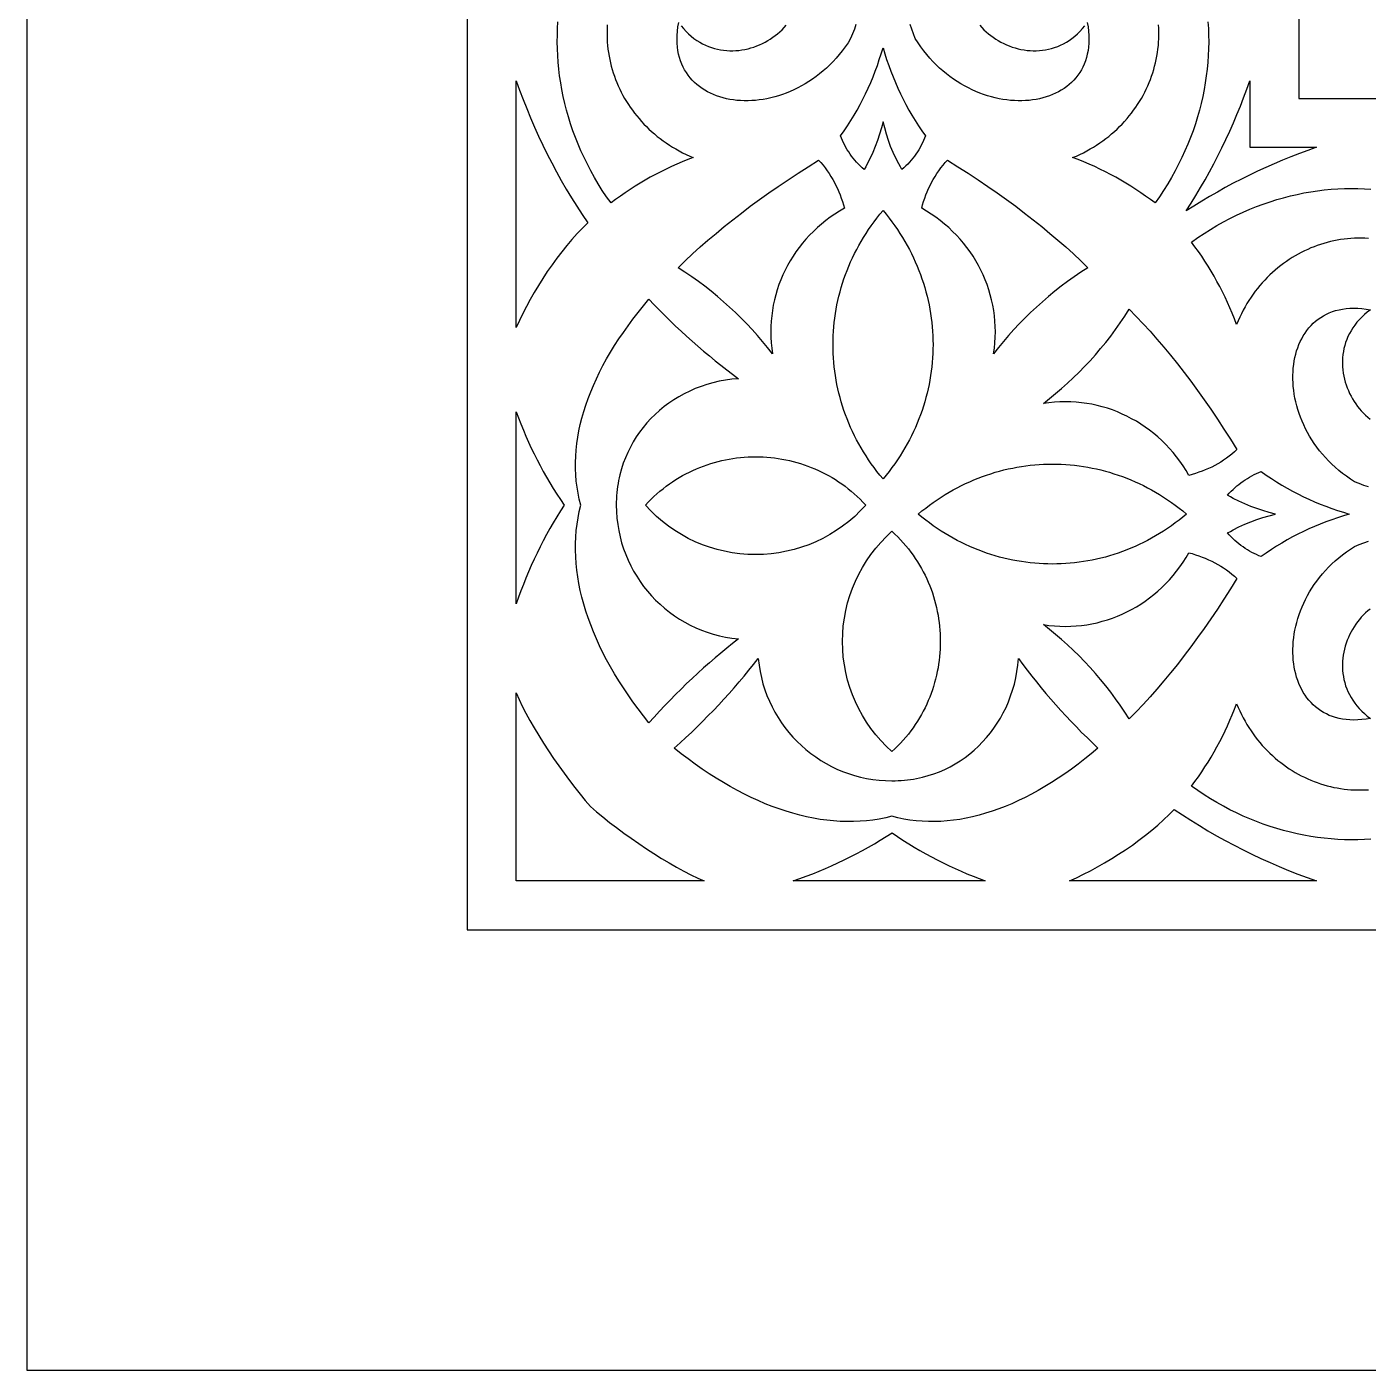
# Model space of a CAD drawing. Extents: x 1336 to 2036, y -730 to 370.
# Drawn here: x 1335.7 to 1472.8, y -729.8 to -592.5 of the extents above; entities that cross this region are included whole.
import ezdxf

# ---------------------------------------------------------------- set-up
doc = ezdxf.new("R2010")
doc.units = 0
doc.layers.add('LAYER_1', color=18, linetype='CONTINUOUS')
doc.layers.add('LAYER_2', color=4, linetype='CONTINUOUS')

msp = doc.modelspace()

# ---------------------------------------------------------------- linework, layer by layer
at = {"layer": 'LAYER_1'}
for points in [[(1335.73, -729.84), (2035.73, -729.84), (2035.73, 370.16), (1335.73, 370.16)], [(1423.23, -594.69), (1423.41, -595.29), (1423.6, -595.89), (1423.81, -596.48), (1424.02, -597.07), (1424.25, -597.65), (1424.49, -598.23), (1424.74, -598.8), (1425.01, -599.37), (1425.28, -599.93), (1425.57, -600.49), (1425.87, -601.04), (1426.19, -601.58), (1426.52, -602.11), (1426.86, -602.64), (1427.21, -603.16), (1427.57, -603.68), (1427.48, -603.92), (1427.37, -604.17), (1427.26, -604.4), (1427.14, -604.64), (1427.01, -604.87), (1426.88, -605.1), (1426.74, -605.32), (1426.59, -605.54), (1426.43, -605.75), (1426.27, -605.96), (1426.1, -606.17), (1425.93, -606.37), (1425.75, -606.57), (1425.56, -606.76), (1425.36, -606.95), (1425.16, -607.13), (1425, -606.84), (1424.84, -606.55), (1424.54, -605.96), (1424.26, -605.37), (1424.01, -604.76), (1423.79, -604.14), (1423.58, -603.51), (1423.4, -602.87), (1423.23, -602.23), (1423.06, -602.87), (1422.87, -603.51), (1422.67, -604.14), (1422.44, -604.76), (1422.19, -605.37), (1421.92, -605.96), (1421.62, -606.55), (1421.46, -606.84), (1421.29, -607.13), (1421.09, -606.95), (1420.9, -606.76), (1420.71, -606.57), (1420.53, -606.37), (1420.35, -606.17), (1420.19, -605.96), (1420.02, -605.75), (1419.87, -605.54), (1419.72, -605.32), (1419.58, -605.1), (1419.44, -604.87), (1419.32, -604.64), (1419.2, -604.4), (1419.08, -604.17), (1418.98, -603.92), (1418.88, -603.68), (1419.25, -603.16), (1419.6, -602.64), (1419.94, -602.11), (1420.27, -601.58), (1420.58, -601.04), (1420.88, -600.49), (1421.17, -599.93), (1421.45, -599.37), (1421.71, -598.8), (1421.97, -598.23), (1422.21, -597.65), (1422.43, -597.07), (1422.65, -596.48), (1422.85, -595.89), (1423.05, -595.29)], [(1385.74, -598.04), (1386.08, -599), (1386.44, -599.96), (1386.81, -600.9), (1387.2, -601.85), (1387.6, -602.78), (1388.02, -603.71), (1388.46, -604.63), (1388.91, -605.55), (1389.38, -606.45), (1389.86, -607.35), (1390.35, -608.24), (1390.86, -609.13), (1391.39, -610), (1391.93, -610.87), (1392.48, -611.73), (1393.05, -612.57), (1392.5, -613.11), (1391.96, -613.67), (1391.43, -614.26), (1390.91, -614.88), (1390.39, -615.52), (1389.89, -616.18), (1389.4, -616.86), (1388.92, -617.55), (1388.46, -618.25), (1388.01, -618.96), (1387.58, -619.68), (1387.17, -620.4), (1386.78, -621.13), (1386.41, -621.85), (1386.06, -622.56), (1385.74, -623.27)], [(1460.71, -604.85), (1467.53, -604.85), (1466.65, -605.16), (1465.78, -605.48), (1464.92, -605.82), (1464.06, -606.17), (1463.2, -606.53), (1462.36, -606.91), (1461.51, -607.29), (1460.68, -607.69), (1459.85, -608.11), (1459.03, -608.53), (1458.21, -608.97), (1457.4, -609.42), (1456.59, -609.88), (1455.8, -610.36), (1455.01, -610.85), (1454.22, -611.34), (1454.72, -610.56), (1455.21, -609.77), (1455.68, -608.97), (1456.14, -608.17), (1456.59, -607.36), (1457.03, -606.54), (1457.46, -605.72), (1457.87, -604.89), (1458.27, -604.05), (1458.66, -603.21), (1459.04, -602.36), (1459.4, -601.51), (1459.75, -600.65), (1460.08, -599.78), (1460.41, -598.91), (1460.72, -598.04)], [(1416.64, -606.17), (1416.87, -606.42), (1417.1, -606.69), (1417.32, -606.96), (1417.52, -607.24), (1417.72, -607.53), (1417.91, -607.83), (1418.09, -608.13), (1418.26, -608.44), (1418.42, -608.75), (1418.57, -609.07), (1418.71, -609.39), (1418.84, -609.72), (1418.96, -610.06), (1419.08, -610.39), (1419.18, -610.73), (1419.28, -611.08), (1418.78, -611.37), (1418.3, -611.68), (1417.83, -612), (1417.38, -612.34), (1416.94, -612.7), (1416.52, -613.06), (1416.11, -613.45), (1415.72, -613.84), (1415.35, -614.25), (1414.99, -614.66), (1414.66, -615.09), (1414.33, -615.54), (1414.03, -615.99), (1413.74, -616.45), (1413.48, -616.92), (1413.23, -617.4), (1413, -617.89), (1412.78, -618.39), (1412.59, -618.89), (1412.42, -619.41), (1412.26, -619.93), (1412.13, -620.45), (1412.01, -620.98), (1411.92, -621.52), (1411.85, -622.06), (1411.79, -622.61), (1411.76, -623.16), (1411.75, -623.71), (1411.76, -624.27), (1411.79, -624.83), (1411.85, -625.39), (1411.93, -625.95), (1411.43, -625.32), (1410.92, -624.7), (1410.4, -624.09), (1409.86, -623.48), (1409.3, -622.89), (1408.73, -622.31), (1408.15, -621.74), (1407.55, -621.18), (1406.94, -620.63), (1406.32, -620.1), (1405.68, -619.57), (1405.03, -619.06), (1404.36, -618.57), (1403.68, -618.08), (1402.99, -617.62), (1402.29, -617.16), (1403.02, -616.45), (1403.77, -615.75), (1404.55, -615.04), (1405.34, -614.34), (1406.16, -613.65), (1407, -612.95), (1407.87, -612.26), (1408.75, -611.57), (1409.66, -610.88), (1410.59, -610.2), (1411.55, -609.52), (1412.52, -608.84), (1413.52, -608.17), (1414.54, -607.5), (1415.58, -606.83)], [(1429.82, -606.17), (1430.88, -606.83), (1431.92, -607.5), (1432.94, -608.17), (1433.93, -608.84), (1434.91, -609.52), (1435.86, -610.2), (1436.79, -610.88), (1437.7, -611.57), (1438.59, -612.26), (1439.45, -612.95), (1440.29, -613.65), (1441.11, -614.34), (1441.91, -615.04), (1442.68, -615.75), (1443.43, -616.45), (1444.16, -617.16), (1443.46, -617.62), (1442.77, -618.08), (1442.09, -618.57), (1441.43, -619.06), (1440.78, -619.57), (1440.14, -620.1), (1439.52, -620.63), (1438.9, -621.18), (1438.31, -621.74), (1437.72, -622.31), (1437.15, -622.89), (1436.6, -623.48), (1436.06, -624.09), (1435.53, -624.7), (1435.02, -625.32), (1434.53, -625.95), (1434.61, -625.39), (1434.66, -624.83), (1434.69, -624.27), (1434.71, -623.71), (1434.7, -623.16), (1434.66, -622.61), (1434.61, -622.06), (1434.54, -621.52), (1434.44, -620.98), (1434.33, -620.45), (1434.19, -619.93), (1434.04, -619.41), (1433.87, -618.89), (1433.67, -618.39), (1433.46, -617.89), (1433.23, -617.4), (1432.98, -616.92), (1432.71, -616.45), (1432.43, -615.99), (1432.12, -615.54), (1431.8, -615.09), (1431.46, -614.66), (1431.11, -614.25), (1430.73, -613.84), (1430.34, -613.45), (1429.94, -613.06), (1429.52, -612.7), (1429.08, -612.34), (1428.63, -612), (1428.16, -611.68), (1427.68, -611.37), (1427.18, -611.08), (1427.27, -610.73), (1427.38, -610.39), (1427.49, -610.06), (1427.62, -609.72), (1427.75, -609.39), (1427.89, -609.07), (1428.04, -608.75), (1428.2, -608.44), (1428.37, -608.13), (1428.55, -607.83), (1428.74, -607.53), (1428.93, -607.24), (1429.14, -606.96), (1429.36, -606.69), (1429.58, -606.42)], [(1423.23, -611.31), (1423.54, -611.69), (1423.85, -612.08), (1424.14, -612.47), (1424.42, -612.86), (1424.7, -613.26), (1424.96, -613.66), (1425.22, -614.07), (1425.46, -614.47), (1425.7, -614.89), (1425.92, -615.3), (1426.13, -615.72), (1426.34, -616.14), (1426.53, -616.57), (1426.72, -617), (1426.89, -617.43), (1427.06, -617.86), (1427.21, -618.3), (1427.36, -618.74), (1427.49, -619.18), (1427.62, -619.62), (1427.73, -620.06), (1427.84, -620.51), (1427.93, -620.96), (1428.02, -621.4), (1428.09, -621.85), (1428.16, -622.3), (1428.21, -622.76), (1428.26, -623.21), (1428.29, -623.66), (1428.32, -624.12), (1428.33, -624.57), (1428.34, -625.02), (1428.33, -625.48), (1428.32, -625.93), (1428.29, -626.38), (1428.26, -626.84), (1428.21, -627.29), (1428.16, -627.74), (1428.09, -628.19), (1428.02, -628.64), (1427.93, -629.09), (1427.84, -629.54), (1427.73, -629.98), (1427.62, -630.43), (1427.49, -630.87), (1427.36, -631.31), (1427.22, -631.75), (1427.06, -632.19), (1426.9, -632.62), (1426.72, -633.05), (1426.54, -633.48), (1426.34, -633.9), (1426.14, -634.33), (1425.92, -634.75), (1425.7, -635.16), (1425.46, -635.58), (1425.22, -635.99), (1424.97, -636.39), (1424.7, -636.79), (1424.43, -637.19), (1424.14, -637.59), (1423.85, -637.98), (1423.54, -638.36), (1423.23, -638.74), (1422.91, -638.36), (1422.61, -637.98), (1422.31, -637.59), (1422.03, -637.19), (1421.76, -636.79), (1421.49, -636.39), (1421.24, -635.99), (1420.99, -635.58), (1420.76, -635.16), (1420.53, -634.75), (1420.32, -634.33), (1420.11, -633.9), (1419.92, -633.48), (1419.73, -633.05), (1419.56, -632.62), (1419.39, -632.19), (1419.24, -631.75), (1419.1, -631.31), (1418.96, -630.87), (1418.84, -630.43), (1418.72, -629.98), (1418.62, -629.54), (1418.52, -629.09), (1418.44, -628.64), (1418.36, -628.19), (1418.3, -627.74), (1418.24, -627.29), (1418.2, -626.84), (1418.16, -626.38), (1418.14, -625.93), (1418.12, -625.48), (1418.12, -625.02), (1418.12, -624.57), (1418.14, -624.12), (1418.16, -623.66), (1418.2, -623.21), (1418.24, -622.76), (1418.3, -622.3), (1418.36, -621.85), (1418.44, -621.4), (1418.52, -620.96), (1418.62, -620.51), (1418.72, -620.06), (1418.84, -619.62), (1418.96, -619.18), (1419.1, -618.74), (1419.24, -618.3), (1419.4, -617.86), (1419.56, -617.43), (1419.74, -617), (1419.92, -616.57), (1420.12, -616.14), (1420.32, -615.72), (1420.54, -615.3), (1420.76, -614.89), (1420.99, -614.47), (1421.24, -614.07), (1421.49, -613.66), (1421.76, -613.26), (1422.03, -612.86), (1422.32, -612.47), (1422.61, -612.08), (1422.91, -611.69)], [(1448.4, -621.4), (1449.11, -622.13), (1449.82, -622.88), (1450.52, -623.66), (1451.22, -624.45), (1451.92, -625.27), (1452.62, -626.11), (1453.31, -626.98), (1454, -627.86), (1454.68, -628.77), (1455.37, -629.7), (1456.05, -630.66), (1456.72, -631.63), (1457.4, -632.63), (1458.07, -633.65), (1458.74, -634.69), (1459.4, -635.75), (1459.14, -635.98), (1458.88, -636.21), (1458.6, -636.43), (1458.32, -636.63), (1458.03, -636.83), (1457.74, -637.02), (1457.44, -637.2), (1457.13, -637.37), (1456.82, -637.53), (1456.5, -637.68), (1456.17, -637.82), (1455.84, -637.95), (1455.51, -638.07), (1455.17, -638.19), (1454.83, -638.29), (1454.49, -638.39), (1454.2, -637.89), (1453.89, -637.41), (1453.56, -636.94), (1453.22, -636.49), (1452.87, -636.05), (1452.5, -635.63), (1452.12, -635.22), (1451.73, -634.83), (1451.32, -634.46), (1450.9, -634.1), (1450.47, -633.77), (1450.03, -633.44), (1449.58, -633.14), (1449.12, -632.85), (1448.64, -632.59), (1448.16, -632.34), (1447.68, -632.11), (1447.18, -631.89), (1446.67, -631.7), (1446.16, -631.53), (1445.64, -631.37), (1445.11, -631.24), (1444.58, -631.12), (1444.05, -631.03), (1443.51, -630.96), (1442.96, -630.9), (1442.41, -630.87), (1441.86, -630.86), (1441.3, -630.87), (1440.74, -630.9), (1440.18, -630.96), (1439.62, -631.04), (1440.25, -630.54), (1440.87, -630.03), (1441.48, -629.51), (1442.08, -628.97), (1442.67, -628.41), (1443.26, -627.84), (1443.83, -627.26), (1444.39, -626.66), (1444.93, -626.05), (1445.47, -625.43), (1445.99, -624.79), (1446.5, -624.14), (1447, -623.47), (1447.48, -622.79), (1447.95, -622.11)], [(1385.74, -631.88), (1385.97, -632.51), (1386.21, -633.13), (1386.47, -633.75), (1386.73, -634.37), (1387, -634.98), (1387.28, -635.59), (1387.58, -636.19), (1387.88, -636.79), (1388.19, -637.39), (1388.51, -637.98), (1388.84, -638.56), (1389.18, -639.14), (1389.53, -639.72), (1389.89, -640.29), (1390.26, -640.86), (1390.64, -641.42), (1390.26, -642.01), (1389.89, -642.61), (1389.53, -643.22), (1389.18, -643.83), (1388.84, -644.44), (1388.51, -645.06), (1388.19, -645.69), (1387.88, -646.32), (1387.58, -646.95), (1387.28, -647.59), (1387, -648.23), (1386.73, -648.88), (1386.47, -649.53), (1386.21, -650.18), (1385.97, -650.84), (1385.74, -651.51), (1385.74, -641.43)], [(1426.82, -642.34), (1427.2, -642.02), (1427.59, -641.72), (1427.98, -641.42), (1428.37, -641.14), (1428.77, -640.87), (1429.17, -640.6), (1429.58, -640.35), (1429.99, -640.1), (1430.4, -639.87), (1430.82, -639.64), (1431.24, -639.43), (1431.66, -639.22), (1432.09, -639.03), (1432.52, -638.84), (1432.95, -638.67), (1433.38, -638.51), (1433.82, -638.35), (1434.26, -638.21), (1434.7, -638.07), (1435.14, -637.95), (1435.58, -637.83), (1436.03, -637.73), (1436.48, -637.63), (1436.92, -637.55), (1437.37, -637.47), (1437.83, -637.41), (1438.28, -637.35), (1438.73, -637.31), (1439.18, -637.27), (1439.64, -637.25), (1440.09, -637.23), (1440.54, -637.23), (1441, -637.23), (1441.45, -637.25), (1441.9, -637.27), (1442.36, -637.31), (1442.81, -637.35), (1443.26, -637.41), (1443.71, -637.47), (1444.16, -637.55), (1444.61, -637.63), (1445.06, -637.73), (1445.5, -637.83), (1445.95, -637.95), (1446.39, -638.07), (1446.83, -638.21), (1447.27, -638.35), (1447.7, -638.51), (1448.14, -638.67), (1448.57, -638.85), (1449, -639.03), (1449.42, -639.23), (1449.84, -639.43), (1450.26, -639.65), (1450.68, -639.87), (1451.09, -640.1), (1451.5, -640.35), (1451.91, -640.6), (1452.31, -640.87), (1452.71, -641.14), (1453.1, -641.43), (1453.49, -641.72), (1453.87, -642.02), (1454.25, -642.34), (1453.87, -642.65), (1453.49, -642.96), (1453.1, -643.25), (1452.71, -643.53), (1452.31, -643.81), (1451.91, -644.07), (1451.5, -644.33), (1451.09, -644.57), (1450.68, -644.81), (1450.26, -645.03), (1449.84, -645.25), (1449.42, -645.45), (1449, -645.64), (1448.57, -645.83), (1448.14, -646), (1447.7, -646.17), (1447.27, -646.32), (1446.83, -646.47), (1446.39, -646.6), (1445.95, -646.73), (1445.5, -646.84), (1445.06, -646.95), (1444.61, -647.04), (1444.16, -647.13), (1443.71, -647.2), (1443.26, -647.27), (1442.81, -647.32), (1442.36, -647.37), (1441.9, -647.4), (1441.45, -647.43), (1441, -647.44), (1440.54, -647.45), (1440.09, -647.44), (1439.64, -647.43), (1439.18, -647.4), (1438.73, -647.37), (1438.28, -647.32), (1437.83, -647.27), (1437.37, -647.2), (1436.92, -647.13), (1436.48, -647.04), (1436.03, -646.95), (1435.58, -646.84), (1435.14, -646.73), (1434.7, -646.61), (1434.26, -646.47), (1433.82, -646.33), (1433.38, -646.17), (1432.95, -646.01), (1432.52, -645.83), (1432.09, -645.65), (1431.66, -645.45), (1431.24, -645.25), (1430.82, -645.03), (1430.4, -644.81), (1429.99, -644.57), (1429.58, -644.33), (1429.17, -644.08), (1428.77, -643.81), (1428.37, -643.54), (1427.98, -643.25), (1427.59, -642.96), (1427.2, -642.65)], [(1461.89, -637.99), (1462.4, -638.36), (1462.92, -638.71), (1463.45, -639.05), (1463.99, -639.38), (1464.53, -639.69), (1465.08, -639.99), (1465.63, -640.28), (1466.2, -640.56), (1466.76, -640.82), (1467.34, -641.08), (1467.92, -641.32), (1468.5, -641.54), (1469.09, -641.76), (1469.68, -641.96), (1470.28, -642.16), (1470.88, -642.34), (1470.28, -642.52), (1469.68, -642.71), (1469.09, -642.92), (1468.5, -643.13), (1467.92, -643.36), (1467.34, -643.6), (1466.76, -643.85), (1466.2, -644.12), (1465.63, -644.39), (1465.08, -644.68), (1464.53, -644.98), (1463.99, -645.3), (1463.45, -645.63), (1462.92, -645.97), (1462.4, -646.32), (1461.89, -646.68), (1461.64, -646.59), (1461.4, -646.48), (1461.16, -646.37), (1460.93, -646.25), (1460.7, -646.12), (1460.47, -645.99), (1460.25, -645.85), (1460.03, -645.7), (1459.81, -645.54), (1459.6, -645.38), (1459.4, -645.21), (1459.19, -645.04), (1459, -644.86), (1458.81, -644.67), (1458.62, -644.47), (1458.44, -644.27), (1458.73, -644.11), (1459.01, -643.95), (1459.6, -643.65), (1460.2, -643.37), (1460.81, -643.13), (1461.43, -642.9), (1462.06, -642.69), (1462.69, -642.51), (1463.33, -642.34), (1462.69, -642.17), (1462.06, -641.98), (1461.43, -641.78), (1460.81, -641.55), (1460.2, -641.3), (1459.6, -641.03), (1459.01, -640.73), (1458.73, -640.57), (1458.44, -640.4), (1458.62, -640.2), (1458.81, -640.01), (1459, -639.82), (1459.19, -639.64), (1459.4, -639.46), (1459.6, -639.3), (1459.81, -639.13), (1460.03, -638.98), (1460.25, -638.83), (1460.47, -638.69), (1460.7, -638.55), (1460.93, -638.43), (1461.16, -638.31), (1461.4, -638.19), (1461.64, -638.09)], [(1454.49, -646.29), (1454.83, -646.38), (1455.17, -646.49), (1455.51, -646.6), (1455.84, -646.73), (1456.17, -646.86), (1456.5, -647), (1456.82, -647.15), (1457.13, -647.31), (1457.44, -647.48), (1457.74, -647.66), (1458.03, -647.85), (1458.32, -648.04), (1458.6, -648.25), (1458.88, -648.47), (1459.14, -648.69), (1459.4, -648.93), (1458.74, -649.99), (1458.07, -651.03), (1457.4, -652.05), (1456.72, -653.05), (1456.05, -654.02), (1455.37, -654.97), (1454.68, -655.9), (1454, -656.81), (1453.31, -657.7), (1452.62, -658.56), (1451.92, -659.4), (1451.22, -660.22), (1450.52, -661.02), (1449.82, -661.79), (1449.11, -662.54), (1448.4, -663.27), (1447.95, -662.57), (1447.48, -661.88), (1447, -661.21), (1446.5, -660.54), (1445.99, -659.89), (1445.47, -659.25), (1444.93, -658.63), (1444.39, -658.01), (1443.83, -657.42), (1443.26, -656.83), (1442.67, -656.26), (1442.08, -655.71), (1441.48, -655.17), (1440.87, -654.64), (1440.25, -654.13), (1439.62, -653.64), (1440.18, -653.72), (1440.74, -653.77), (1441.3, -653.81), (1441.86, -653.82), (1442.41, -653.81), (1442.96, -653.77), (1443.51, -653.72), (1444.05, -653.65), (1444.58, -653.55), (1445.11, -653.44), (1445.64, -653.3), (1446.16, -653.15), (1446.67, -652.98), (1447.18, -652.78), (1447.68, -652.57), (1448.16, -652.34), (1448.64, -652.09), (1449.12, -651.82), (1449.58, -651.54), (1450.03, -651.23), (1450.47, -650.91), (1450.9, -650.57), (1451.32, -650.22), (1451.73, -649.84), (1452.12, -649.45), (1452.5, -649.05), (1452.87, -648.63), (1453.22, -648.19), (1453.56, -647.74), (1453.89, -647.27), (1454.2, -646.79)], [(1385.74, -660.62), (1386.03, -661.28), (1386.36, -661.97), (1386.73, -662.7), (1387.14, -663.44), (1387.57, -664.2), (1388.04, -664.97), (1388.52, -665.75), (1389.03, -666.53), (1389.55, -667.31), (1390.08, -668.08), (1390.63, -668.83), (1391.17, -669.57), (1391.72, -670.29), (1392.26, -670.97), (1392.8, -671.63), (1393.33, -672.24), (1393.94, -672.77), (1394.59, -673.3), (1395.28, -673.85), (1396, -674.39), (1396.73, -674.94), (1397.49, -675.48), (1398.26, -676.02), (1399.04, -676.54), (1399.82, -677.04), (1400.6, -677.53), (1401.37, -677.99), (1402.13, -678.43), (1402.87, -678.83), (1403.59, -679.21), (1404.29, -679.54), (1404.95, -679.83), (1385.73, -679.83)], [(1452.99, -672.52), (1453.84, -673.09), (1454.7, -673.64), (1455.56, -674.18), (1456.44, -674.7), (1457.32, -675.21), (1458.21, -675.71), (1459.11, -676.19), (1460.02, -676.66), (1460.93, -677.11), (1461.85, -677.54), (1462.78, -677.96), (1463.72, -678.37), (1464.66, -678.76), (1465.61, -679.13), (1466.57, -679.49), (1467.53, -679.83), (1442.29, -679.83), (1443, -679.51), (1443.72, -679.16), (1444.44, -678.79), (1445.16, -678.4), (1445.88, -677.99), (1446.6, -677.56), (1447.31, -677.11), (1448.02, -676.65), (1448.71, -676.17), (1449.39, -675.68), (1450.05, -675.17), (1450.69, -674.66), (1451.3, -674.14), (1451.9, -673.6), (1452.46, -673.06)], [(1424.15, -674.93), (1424.71, -675.31), (1425.27, -675.68), (1425.85, -676.03), (1426.42, -676.38), (1427, -676.72), (1427.59, -677.06), (1428.18, -677.38), (1428.77, -677.69), (1429.37, -677.99), (1429.98, -678.28), (1430.59, -678.56), (1431.2, -678.84), (1431.81, -679.1), (1432.43, -679.35), (1433.06, -679.6), (1433.68, -679.83), (1424.14, -679.82), (1414.06, -679.83), (1414.72, -679.6), (1415.38, -679.35), (1416.04, -679.1), (1416.69, -678.84), (1417.34, -678.56), (1417.98, -678.28), (1418.62, -677.99), (1419.25, -677.69), (1419.88, -677.38), (1420.5, -677.06), (1421.12, -676.72), (1421.74, -676.38), (1422.35, -676.03), (1422.95, -675.68), (1423.55, -675.31)]]:
    msp.add_lwpolyline(points, close=True, dxfattribs=at)
for points in [[(1395.05, -592.32), (1395.03, -592.68), (1395.02, -593.04), (1395.02, -593.39), (1395.03, -593.75), (1395.05, -594.11), (1395.08, -594.46), (1395.12, -594.81), (1395.17, -595.17), (1395.23, -595.52), (1395.3, -595.87), (1395.38, -596.21), (1395.46, -596.56), (1395.56, -596.9), (1395.66, -597.24), (1395.78, -597.58), (1395.9, -597.91), (1396.03, -598.24), (1396.17, -598.57), (1396.32, -598.9), (1396.48, -599.22), (1396.65, -599.54), (1396.82, -599.85), (1397.01, -600.16), (1397.2, -600.46), (1397.4, -600.76), (1397.61, -601.06), (1397.83, -601.35), (1398.06, -601.64), (1398.29, -601.92), (1398.53, -602.2), (1398.78, -602.47), (1399.04, -602.73), (1399.31, -602.99), (1399.58, -603.24), (1399.87, -603.49), (1400.16, -603.73), (1400.45, -603.96), (1400.76, -604.19), (1401.07, -604.41), (1401.39, -604.62), (1401.72, -604.83), (1402.06, -605.02), (1402.4, -605.21), (1402.75, -605.4), (1403.11, -605.57), (1403.47, -605.74), (1403.84, -605.9), (1403.27, -606.11), (1402.71, -606.34), (1402.15, -606.58), (1401.6, -606.82), (1401.05, -607.08), (1400.51, -607.35), (1399.97, -607.62), (1399.44, -607.91), (1398.92, -608.21), (1398.4, -608.51), (1397.89, -608.83), (1397.38, -609.15), (1396.88, -609.49), (1396.39, -609.83), (1395.9, -610.18), (1395.43, -610.54), (1394.97, -609.9), (1394.54, -609.25), (1394.13, -608.59), (1393.74, -607.93), (1393.36, -607.26), (1393.01, -606.58), (1392.68, -605.9), (1392.36, -605.22), (1392.07, -604.53), (1391.79, -603.84), (1391.54, -603.15), (1391.3, -602.45), (1391.09, -601.75), (1390.89, -601.06), (1390.71, -600.36), (1390.55, -599.65), (1390.41, -598.95), (1390.29, -598.25), (1390.18, -597.55), (1390.1, -596.85), (1390.03, -596.16), (1389.98, -595.46), (1389.95, -594.77), (1389.94, -594.08), (1389.95, -593.4), (1389.97, -592.72), (1390.01, -592.04)], [(1420.45, -592.29), (1420.3, -592.77), (1420.12, -593.25), (1419.92, -593.73), (1419.65, -594.16), (1419.37, -594.58), (1419.07, -594.98), (1418.76, -595.36), (1418.45, -595.73), (1418.13, -596.08), (1417.79, -596.42), (1417.45, -596.75), (1417.1, -597.05), (1416.75, -597.34), (1416.39, -597.62), (1416.02, -597.88), (1415.65, -598.13), (1415.27, -598.36), (1414.89, -598.58), (1414.51, -598.78), (1414.12, -598.97), (1413.73, -599.14), (1413.34, -599.3), (1412.95, -599.45), (1412.55, -599.58), (1412.16, -599.69), (1411.76, -599.79), (1411.37, -599.88), (1410.97, -599.95), (1410.58, -600), (1410.19, -600.05), (1409.81, -600.08), (1409.43, -600.09), (1409.05, -600.09), (1408.67, -600.08), (1408.3, -600.05), (1407.94, -600.01), (1407.58, -599.95), (1407.23, -599.88), (1406.89, -599.8), (1406.55, -599.7), (1406.22, -599.59), (1405.9, -599.47), (1405.6, -599.33), (1405.29, -599.18), (1405.01, -599.02), (1404.73, -598.84), (1404.46, -598.65), (1404.2, -598.44), (1403.96, -598.23), (1403.73, -598), (1403.52, -597.75), (1403.31, -597.49), (1403.13, -597.22), (1402.95, -596.94), (1402.8, -596.65), (1402.66, -596.34), (1402.53, -596.01), (1402.43, -595.68), (1402.34, -595.33), (1402.27, -594.97), (1402.22, -594.6), (1402.19, -594.22), (1402.18, -593.82), (1402.19, -593.41), (1402.22, -592.99), (1402.27, -592.55), (1402.35, -592.1)], [(1402.59, -592.42), (1402.84, -592.72), (1403.1, -593), (1403.36, -593.26), (1403.63, -593.5), (1403.91, -593.72), (1404.2, -593.92), (1404.49, -594.1), (1404.78, -594.27), (1405.08, -594.41), (1405.38, -594.54), (1405.69, -594.65), (1405.99, -594.75), (1406.31, -594.83), (1406.62, -594.89), (1406.93, -594.93), (1407.25, -594.97), (1407.56, -594.98), (1407.88, -594.98), (1408.19, -594.97), (1408.5, -594.94), (1408.81, -594.9), (1409.12, -594.84), (1409.43, -594.77), (1409.73, -594.69), (1410.03, -594.6), (1410.32, -594.49), (1410.61, -594.37), (1410.9, -594.24), (1411.17, -594.1), (1411.45, -593.95), (1411.71, -593.79), (1411.97, -593.61), (1412.22, -593.43), (1412.46, -593.24), (1412.69, -593.04), (1412.91, -592.83), (1413.13, -592.61), (1413.33, -592.38)], [(1444.11, -592.1), (1444.18, -592.55), (1444.24, -592.99), (1444.27, -593.41), (1444.28, -593.82), (1444.27, -594.22), (1444.23, -594.6), (1444.18, -594.97), (1444.11, -595.33), (1444.03, -595.68), (1443.92, -596.01), (1443.8, -596.34), (1443.66, -596.65), (1443.5, -596.94), (1443.33, -597.22), (1443.14, -597.49), (1442.94, -597.75), (1442.72, -598), (1442.49, -598.23), (1442.25, -598.44), (1442, -598.65), (1441.73, -598.84), (1441.45, -599.02), (1441.16, -599.18), (1440.86, -599.33), (1440.55, -599.47), (1440.23, -599.59), (1439.9, -599.7), (1439.57, -599.8), (1439.22, -599.88), (1438.87, -599.95), (1438.52, -600.01), (1438.15, -600.05), (1437.78, -600.08), (1437.41, -600.09), (1437.03, -600.09), (1436.65, -600.08), (1436.26, -600.05), (1435.87, -600), (1435.48, -599.95), (1435.09, -599.88), (1434.69, -599.79), (1434.3, -599.69), (1433.9, -599.58), (1433.51, -599.45), (1433.12, -599.3), (1432.72, -599.14), (1432.33, -598.97), (1431.95, -598.78), (1431.56, -598.58), (1431.18, -598.36), (1430.8, -598.13), (1430.43, -597.88), (1430.07, -597.62), (1429.71, -597.34), (1429.35, -597.05), (1429, -596.75), (1428.66, -596.42), (1428.33, -596.08), (1428.01, -595.73), (1427.69, -595.36), (1427.39, -594.98), (1427.09, -594.58), (1426.81, -594.16), (1426.53, -593.73), (1426.34, -593.25), (1426.16, -592.77), (1426, -592.29)], [(1433.13, -592.38), (1433.33, -592.61), (1433.54, -592.83), (1433.77, -593.04), (1434, -593.24), (1434.24, -593.43), (1434.49, -593.61), (1434.75, -593.79), (1435.01, -593.95), (1435.28, -594.1), (1435.56, -594.24), (1435.84, -594.37), (1436.13, -594.49), (1436.43, -594.6), (1436.73, -594.69), (1437.03, -594.77), (1437.33, -594.84), (1437.64, -594.9), (1437.95, -594.94), (1438.27, -594.97), (1438.58, -594.98), (1438.89, -594.98), (1439.21, -594.97), (1439.52, -594.93), (1439.84, -594.89), (1440.15, -594.83), (1440.46, -594.75), (1440.77, -594.65), (1441.08, -594.54), (1441.38, -594.41), (1441.68, -594.27), (1441.97, -594.1), (1442.26, -593.92), (1442.54, -593.72), (1442.82, -593.5), (1443.09, -593.26), (1443.36, -593), (1443.62, -592.72), (1443.87, -592.42)], [(1456.44, -592.04), (1456.49, -592.72), (1456.51, -593.4), (1456.52, -594.08), (1456.5, -594.77), (1456.47, -595.46), (1456.43, -596.16), (1456.36, -596.85), (1456.27, -597.55), (1456.17, -598.25), (1456.05, -598.95), (1455.91, -599.65), (1455.75, -600.36), (1455.57, -601.06), (1455.37, -601.75), (1455.15, -602.45), (1454.92, -603.15), (1454.66, -603.84), (1454.39, -604.53), (1454.09, -605.22), (1453.78, -605.9), (1453.44, -606.58), (1453.09, -607.26), (1452.72, -607.93), (1452.33, -608.59), (1451.91, -609.25), (1451.48, -609.9), (1451.03, -610.54), (1450.55, -610.18), (1450.07, -609.83), (1449.57, -609.49), (1449.07, -609.15), (1448.57, -608.83), (1448.06, -608.51), (1447.54, -608.21), (1447.01, -607.91), (1446.48, -607.62), (1445.95, -607.35), (1445.4, -607.08), (1444.86, -606.82), (1444.3, -606.58), (1443.75, -606.34), (1443.18, -606.11), (1442.61, -605.9), (1442.99, -605.74), (1443.35, -605.57), (1443.71, -605.4), (1444.06, -605.21), (1444.4, -605.02), (1444.73, -604.83), (1445.06, -604.62), (1445.38, -604.41), (1445.7, -604.19), (1446, -603.96), (1446.3, -603.73), (1446.59, -603.49), (1446.87, -603.24), (1447.15, -602.99), (1447.41, -602.73), (1447.67, -602.47), (1447.92, -602.2), (1448.17, -601.92), (1448.4, -601.64), (1448.63, -601.35), (1448.84, -601.06), (1449.05, -600.76), (1449.25, -600.46), (1449.45, -600.16), (1449.63, -599.85), (1449.81, -599.54), (1449.97, -599.22), (1450.13, -598.9), (1450.28, -598.57), (1450.42, -598.24), (1450.56, -597.91), (1450.68, -597.58), (1450.79, -597.24), (1450.9, -596.9), (1450.99, -596.56), (1451.08, -596.21), (1451.16, -595.87), (1451.22, -595.52), (1451.28, -595.17), (1451.33, -594.81), (1451.37, -594.46), (1451.4, -594.11), (1451.42, -593.75), (1451.43, -593.39), (1451.43, -593.04), (1451.42, -592.68), (1451.4, -592.32)], [(1472.83, -614.16), (1472.47, -614.14), (1472.12, -614.13), (1471.76, -614.13), (1471.41, -614.14), (1471.05, -614.16), (1470.7, -614.19), (1470.35, -614.23), (1470, -614.28), (1469.65, -614.34), (1469.31, -614.41), (1468.96, -614.49), (1468.62, -614.57), (1468.28, -614.67), (1467.95, -614.77), (1467.61, -614.89), (1467.28, -615.01), (1466.95, -615.14), (1466.63, -615.28), (1466.3, -615.43), (1465.98, -615.59), (1465.67, -615.76), (1465.36, -615.93), (1465.05, -616.12), (1464.75, -616.31), (1464.45, -616.51), (1464.16, -616.72), (1463.87, -616.94), (1463.58, -617.17), (1463.31, -617.4), (1463.03, -617.64), (1462.76, -617.89), (1462.5, -618.15), (1462.24, -618.42), (1461.99, -618.69), (1461.75, -618.98), (1461.51, -619.27), (1461.28, -619.56), (1461.05, -619.87), (1460.84, -620.18), (1460.63, -620.5), (1460.42, -620.83), (1460.23, -621.17), (1460.04, -621.51), (1459.86, -621.86), (1459.68, -622.22), (1459.52, -622.58), (1459.36, -622.95), (1459.15, -622.38), (1458.92, -621.82), (1458.69, -621.26), (1458.44, -620.71), (1458.19, -620.16), (1457.92, -619.62), (1457.65, -619.08), (1457.36, -618.55), (1457.07, -618.03), (1456.77, -617.51), (1456.45, -617), (1456.13, -616.49), (1455.8, -615.99), (1455.46, -615.5), (1455.11, -615.02), (1454.75, -614.54), (1455.39, -614.08), (1456.04, -613.65), (1456.69, -613.24), (1457.35, -612.85), (1458.01, -612.47), (1458.68, -612.12), (1459.35, -611.79), (1460.03, -611.47), (1460.71, -611.18), (1461.4, -610.91), (1462.09, -610.65), (1462.78, -610.41), (1463.47, -610.2), (1464.16, -610), (1464.86, -609.82), (1465.55, -609.66), (1466.25, -609.52), (1466.94, -609.4), (1467.64, -609.29), (1468.33, -609.21), (1469.02, -609.14), (1469.71, -609.09), (1470.4, -609.06), (1471.08, -609.05), (1471.76, -609.06), (1472.43, -609.08), (1473.1, -609.12)], [(1472.86, -639.57), (1472.38, -639.41), (1471.9, -639.23), (1471.42, -639.03), (1471, -638.76), (1470.59, -638.48), (1470.19, -638.18), (1469.81, -637.87), (1469.44, -637.56), (1469.09, -637.24), (1468.76, -636.9), (1468.44, -636.56), (1468.13, -636.22), (1467.84, -635.86), (1467.57, -635.5), (1467.31, -635.13), (1467.06, -634.76), (1466.83, -634.38), (1466.62, -634), (1466.42, -633.62), (1466.23, -633.23), (1466.06, -632.84), (1465.9, -632.45), (1465.76, -632.06), (1465.63, -631.66), (1465.52, -631.27), (1465.42, -630.87), (1465.33, -630.48), (1465.26, -630.09), (1465.2, -629.69), (1465.16, -629.31), (1465.13, -628.92), (1465.12, -628.54), (1465.12, -628.16), (1465.13, -627.78), (1465.16, -627.41), (1465.2, -627.05), (1465.25, -626.69), (1465.32, -626.34), (1465.41, -626), (1465.5, -625.66), (1465.61, -625.33), (1465.73, -625.02), (1465.87, -624.71), (1466.02, -624.41), (1466.18, -624.12), (1466.36, -623.84), (1466.55, -623.57), (1466.75, -623.31), (1466.97, -623.07), (1467.2, -622.84), (1467.44, -622.63), (1467.69, -622.42), (1467.96, -622.24), (1468.24, -622.06), (1468.54, -621.91), (1468.84, -621.77), (1469.16, -621.65), (1469.49, -621.54), (1469.84, -621.45), (1470.19, -621.38), (1470.56, -621.33), (1470.95, -621.3), (1471.34, -621.29), (1471.75, -621.3), (1472.17, -621.33), (1472.6, -621.38), (1473.04, -621.46), (1472.72, -621.7), (1472.43, -621.95), (1472.15, -622.21), (1471.9, -622.47), (1471.66, -622.74), (1471.44, -623.02), (1471.24, -623.31), (1471.06, -623.6), (1470.9, -623.89), (1470.75, -624.19), (1470.62, -624.49), (1470.51, -624.8), (1470.42, -625.11), (1470.34, -625.42), (1470.28, -625.73), (1470.23, -626.04), (1470.2, -626.36), (1470.19, -626.67), (1470.19, -626.99), (1470.2, -627.3), (1470.23, -627.61), (1470.27, -627.92), (1470.32, -628.23), (1470.39, -628.54), (1470.47, -628.84), (1470.57, -629.14), (1470.67, -629.43), (1470.79, -629.72), (1470.92, -630.01), (1471.06, -630.28), (1471.21, -630.56), (1471.37, -630.82), (1471.54, -631.08), (1471.72, -631.33), (1471.91, -631.57), (1472.11, -631.8), (1472.32, -632.02), (1472.54, -632.24), (1472.77, -632.44), (1473, -632.63)], [(1473, -652.05), (1472.77, -652.24), (1472.54, -652.44), (1472.32, -652.65), (1472.11, -652.88), (1471.91, -653.11), (1471.72, -653.35), (1471.54, -653.6), (1471.37, -653.86), (1471.21, -654.12), (1471.06, -654.39), (1470.92, -654.67), (1470.79, -654.95), (1470.67, -655.24), (1470.57, -655.54), (1470.47, -655.84), (1470.39, -656.14), (1470.32, -656.44), (1470.27, -656.75), (1470.23, -657.06), (1470.2, -657.38), (1470.19, -657.69), (1470.19, -658), (1470.2, -658.32), (1470.23, -658.63), (1470.28, -658.95), (1470.34, -659.26), (1470.42, -659.57), (1470.51, -659.88), (1470.62, -660.19), (1470.75, -660.49), (1470.9, -660.79), (1471.06, -661.08), (1471.24, -661.37), (1471.44, -661.65), (1471.66, -661.93), (1471.9, -662.2), (1472.15, -662.47), (1472.43, -662.73), (1472.72, -662.98), (1473.04, -663.22), (1472.6, -663.29), (1472.17, -663.35), (1471.75, -663.38), (1471.34, -663.39), (1470.95, -663.38), (1470.56, -663.34), (1470.19, -663.29), (1469.84, -663.22), (1469.49, -663.14), (1469.16, -663.03), (1468.84, -662.91), (1468.54, -662.77), (1468.24, -662.61), (1467.96, -662.44), (1467.69, -662.25), (1467.44, -662.05), (1467.2, -661.83), (1466.97, -661.6), (1466.75, -661.36), (1466.55, -661.11), (1466.36, -660.84), (1466.18, -660.56), (1466.02, -660.27), (1465.87, -659.97), (1465.73, -659.66), (1465.61, -659.34), (1465.5, -659.01), (1465.41, -658.68), (1465.32, -658.33), (1465.25, -657.98), (1465.2, -657.63), (1465.16, -657.26), (1465.13, -656.89), (1465.12, -656.52), (1465.12, -656.14), (1465.13, -655.76), (1465.16, -655.37), (1465.2, -654.98), (1465.26, -654.59), (1465.33, -654.2), (1465.42, -653.8), (1465.52, -653.41), (1465.63, -653.01), (1465.76, -652.62), (1465.9, -652.23), (1466.06, -651.83), (1466.23, -651.44), (1466.42, -651.06), (1466.62, -650.67), (1466.83, -650.29), (1467.06, -649.92), (1467.31, -649.54), (1467.57, -649.18), (1467.84, -648.82), (1468.13, -648.46), (1468.44, -648.11), (1468.76, -647.77), (1469.09, -647.44), (1469.44, -647.12), (1469.81, -646.8), (1470.19, -646.5), (1470.59, -646.2), (1471, -645.92), (1471.42, -645.64), (1471.9, -645.45), (1472.38, -645.27), (1472.86, -645.11)], [(1473.1, -675.55), (1472.43, -675.6), (1471.76, -675.62), (1471.08, -675.63), (1470.4, -675.62), (1469.71, -675.59), (1469.02, -675.54), (1468.33, -675.47), (1467.64, -675.38), (1466.94, -675.28), (1466.25, -675.16), (1465.55, -675.02), (1464.86, -674.86), (1464.16, -674.68), (1463.47, -674.48), (1462.78, -674.26), (1462.09, -674.03), (1461.4, -673.77), (1460.71, -673.5), (1460.03, -673.2), (1459.35, -672.89), (1458.68, -672.56), (1458.01, -672.2), (1457.35, -671.83), (1456.69, -671.44), (1456.04, -671.02), (1455.39, -670.59), (1454.75, -670.14), (1455.11, -669.66), (1455.46, -669.18), (1455.8, -668.68), (1456.13, -668.18), (1456.45, -667.68), (1456.77, -667.17), (1457.07, -666.65), (1457.36, -666.12), (1457.65, -665.59), (1457.92, -665.06), (1458.19, -664.51), (1458.44, -663.97), (1458.69, -663.41), (1458.92, -662.86), (1459.15, -662.29), (1459.36, -661.72), (1459.52, -662.1), (1459.68, -662.46), (1459.86, -662.82), (1460.04, -663.17), (1460.23, -663.51), (1460.42, -663.85), (1460.63, -664.17), (1460.84, -664.49), (1461.05, -664.81), (1461.28, -665.11), (1461.51, -665.41), (1461.75, -665.7), (1461.99, -665.98), (1462.24, -666.26), (1462.5, -666.52), (1462.76, -666.78), (1463.03, -667.03), (1463.31, -667.28), (1463.58, -667.51), (1463.87, -667.74), (1464.16, -667.95), (1464.45, -668.16), (1464.75, -668.37), (1465.05, -668.56), (1465.36, -668.74), (1465.67, -668.92), (1465.98, -669.09), (1466.3, -669.24), (1466.63, -669.39), (1466.95, -669.53), (1467.28, -669.67), (1467.61, -669.79), (1467.95, -669.9), (1468.28, -670.01), (1468.62, -670.1), (1468.96, -670.19), (1469.31, -670.27), (1469.65, -670.33), (1470, -670.39), (1470.35, -670.44), (1470.7, -670.48), (1471.05, -670.51), (1471.41, -670.53), (1471.76, -670.54), (1472.12, -670.54), (1472.47, -670.53), (1472.83, -670.52)]]:
    msp.add_lwpolyline(points, dxfattribs=at)
for points in [[(1399.3, -620.38), (1399.84, -620.94), (1400.38, -621.49), (1400.92, -622.04), (1401.47, -622.58), (1402.03, -623.12), (1402.59, -623.64), (1403.16, -624.16), (1403.74, -624.68), (1404.31, -625.18), (1404.89, -625.68), (1405.48, -626.17), (1406.07, -626.66), (1406.66, -627.13), (1407.26, -627.59), (1407.85, -628.05), (1408.45, -628.5), (1407.78, -628.56), (1407.13, -628.65), (1406.48, -628.77), (1405.85, -628.92), (1405.23, -629.09), (1404.63, -629.29), (1404.04, -629.52), (1403.47, -629.77), (1402.91, -630.04), (1402.37, -630.34), (1401.85, -630.66), (1401.34, -631), (1400.85, -631.36), (1400.38, -631.75), (1399.94, -632.15), (1399.51, -632.58), (1399.1, -633.02), (1398.72, -633.48), (1398.35, -633.96), (1398.01, -634.45), (1397.7, -634.96), (1397.41, -635.49), (1397.14, -636.03), (1396.9, -636.58), (1396.68, -637.15), (1396.5, -637.73), (1396.34, -638.32), (1396.27, -638.62), (1396.2, -638.92), (1396.15, -639.22), (1396.1, -639.53), (1396.06, -639.84), (1396.03, -640.15), (1396, -640.47), (1395.98, -640.79), (1395.97, -641.11), (1395.97, -641.43, 0.38795), (1408.45, -655.09), (1407.85, -655.56), (1407.26, -656.04), (1406.66, -656.54), (1406.07, -657.04), (1405.48, -657.55), (1404.89, -658.07), (1404.31, -658.59), (1403.74, -659.13), (1403.16, -659.67), (1402.59, -660.22), (1402.03, -660.78), (1401.47, -661.35), (1400.92, -661.92), (1400.38, -662.5), (1399.84, -663.09), (1399.3, -663.68), (1398.74, -662.97), (1398.19, -662.25), (1397.67, -661.53), (1397.17, -660.81), (1396.69, -660.1), (1396.23, -659.38), (1395.79, -658.66), (1395.37, -657.94), (1394.98, -657.23), (1394.61, -656.51), (1394.26, -655.8), (1393.93, -655.08), (1393.63, -654.37), (1393.35, -653.66), (1393.09, -652.95), (1392.85, -652.25), (1392.64, -651.54), (1392.45, -650.84), (1392.29, -650.14), (1392.15, -649.45), (1392.03, -648.76), (1391.93, -648.07), (1391.86, -647.38), (1391.82, -646.7), (1391.8, -646.03), (1391.8, -645.35), (1391.83, -644.69), (1391.88, -644.02), (1391.96, -643.37), (1392.06, -642.71), (1392.18, -642.07), (1392.34, -641.43), (1392.18, -640.82), (1392.06, -640.21), (1391.96, -639.59), (1391.88, -638.97), (1391.83, -638.34), (1391.8, -637.71), (1391.8, -637.07), (1391.82, -636.43), (1391.86, -635.79), (1391.93, -635.14), (1392.03, -634.49), (1392.15, -633.83), (1392.29, -633.18), (1392.45, -632.52), (1392.64, -631.85), (1392.85, -631.19), (1393.09, -630.52), (1393.35, -629.85), (1393.63, -629.18), (1393.93, -628.51), (1394.26, -627.83), (1394.61, -627.15), (1394.98, -626.48), (1395.37, -625.8), (1395.79, -625.12), (1396.23, -624.44), (1396.69, -623.77), (1397.17, -623.09), (1397.67, -622.41), (1398.19, -621.73), (1398.74, -621.05)], [(1398.95, -641.43), (1399.23, -641.12), (1399.52, -640.83), (1399.82, -640.54), (1400.12, -640.27), (1400.43, -640), (1400.75, -639.75), (1401.07, -639.5), (1401.39, -639.26), (1401.72, -639.04), (1402.05, -638.82), (1402.39, -638.61), (1402.74, -638.41), (1403.09, -638.23), (1403.44, -638.05), (1403.79, -637.88), (1404.15, -637.72), (1404.51, -637.57), (1404.88, -637.43), (1405.25, -637.3), (1405.62, -637.18), (1405.99, -637.07), (1406.37, -636.97), (1406.75, -636.87), (1407.13, -636.79), (1407.51, -636.72), (1407.89, -636.66), (1408.27, -636.6), (1408.66, -636.56), (1409.04, -636.53), (1409.43, -636.5), (1409.82, -636.49), (1410.21, -636.48), (1410.59, -636.49), (1410.98, -636.5), (1411.37, -636.53), (1411.75, -636.56), (1412.14, -636.6), (1412.52, -636.66), (1412.9, -636.72), (1413.29, -636.79), (1413.67, -636.87), (1414.04, -636.97), (1414.42, -637.07), (1414.79, -637.18), (1415.16, -637.3), (1415.53, -637.43), (1415.9, -637.57), (1416.26, -637.72), (1416.62, -637.88), (1416.97, -638.05), (1417.33, -638.23), (1417.67, -638.41), (1418.02, -638.61), (1418.36, -638.82), (1418.69, -639.04), (1419.02, -639.26), (1419.35, -639.5), (1419.67, -639.75), (1419.98, -640), (1420.29, -640.27), (1420.59, -640.54), (1420.89, -640.83), (1421.18, -641.12), (1421.46, -641.43, -0.44898)], [(1424.14, -644.1), (1424.44, -644.39), (1424.74, -644.68), (1425.02, -644.97), (1425.3, -645.28), (1425.56, -645.59), (1425.82, -645.9), (1426.07, -646.22), (1426.3, -646.55), (1426.53, -646.87), (1426.75, -647.21), (1426.95, -647.55), (1427.15, -647.89), (1427.34, -648.24), (1427.52, -648.59), (1427.69, -648.95), (1427.85, -649.31), (1428, -649.67), (1428.14, -650.03), (1428.27, -650.4), (1428.39, -650.77), (1428.5, -651.15), (1428.6, -651.52), (1428.69, -651.9), (1428.77, -652.28), (1428.85, -652.66), (1428.91, -653.04), (1428.96, -653.43), (1429, -653.81), (1429.04, -654.2), (1429.06, -654.59), (1429.08, -654.97), (1429.08, -655.36), (1429.08, -655.75), (1429.06, -656.13), (1429.04, -656.52), (1429, -656.91), (1428.96, -657.29), (1428.91, -657.68), (1428.85, -658.06), (1428.77, -658.44), (1428.69, -658.82), (1428.6, -659.2), (1428.5, -659.57), (1428.39, -659.95), (1428.27, -660.32), (1428.14, -660.69), (1428, -661.05), (1427.85, -661.41), (1427.69, -661.77), (1427.52, -662.13), (1427.34, -662.48), (1427.15, -662.83), (1426.95, -663.17), (1426.75, -663.51), (1426.53, -663.85), (1426.3, -664.18), (1426.07, -664.5), (1425.82, -664.82), (1425.56, -665.13), (1425.3, -665.44), (1425.02, -665.75), (1424.74, -666.04), (1424.44, -666.33), (1424.14, -666.62, -0.44898)], [(1437.07, -657.11), (1437.52, -657.71), (1437.97, -658.31), (1438.44, -658.9), (1438.91, -659.5), (1439.39, -660.09), (1439.88, -660.67), (1440.38, -661.25), (1440.89, -661.83), (1441.4, -662.4), (1441.92, -662.97), (1442.45, -663.54), (1442.99, -664.09), (1443.53, -664.65), (1444.08, -665.19), (1444.63, -665.73), (1445.19, -666.26), (1444.51, -666.83), (1443.84, -667.37), (1443.16, -667.9), (1442.48, -668.4), (1441.8, -668.88), (1441.12, -669.34), (1440.44, -669.78), (1439.77, -670.19), (1439.09, -670.59), (1438.41, -670.96), (1437.74, -671.31), (1437.06, -671.63), (1436.39, -671.94), (1435.72, -672.22), (1435.05, -672.48), (1434.38, -672.71), (1433.71, -672.92), (1433.05, -673.11), (1432.39, -673.28), (1431.73, -673.42), (1431.08, -673.54), (1430.43, -673.63), (1429.78, -673.7), (1429.14, -673.75), (1428.5, -673.77), (1427.86, -673.77), (1427.23, -673.74), (1426.6, -673.69), (1425.98, -673.61), (1425.36, -673.51), (1424.75, -673.38), (1424.14, -673.23), (1423.5, -673.38), (1422.85, -673.51), (1422.2, -673.61), (1421.54, -673.69), (1420.88, -673.74), (1420.21, -673.77), (1419.54, -673.77), (1418.86, -673.75), (1418.18, -673.7), (1417.5, -673.63), (1416.81, -673.54), (1416.12, -673.42), (1415.42, -673.28), (1414.72, -673.11), (1414.02, -672.92), (1413.32, -672.71), (1412.61, -672.48), (1411.91, -672.22), (1411.2, -671.94), (1410.48, -671.63), (1409.77, -671.31), (1409.06, -670.96), (1408.34, -670.59), (1407.62, -670.19), (1406.91, -669.78), (1406.19, -669.34), (1405.47, -668.88), (1404.75, -668.4), (1404.03, -667.9), (1403.32, -667.37), (1402.6, -666.83), (1401.88, -666.26), (1402.48, -665.73), (1403.06, -665.19), (1403.64, -664.65), (1404.22, -664.09), (1404.78, -663.54), (1405.34, -662.97), (1405.89, -662.4), (1406.44, -661.83), (1406.97, -661.25), (1407.5, -660.67), (1408.02, -660.09), (1408.53, -659.5), (1409.03, -658.9), (1409.52, -658.31), (1410, -657.71), (1410.48, -657.11, 0.38795), (1424.14, -669.6), (1424.46, -669.6), (1424.78, -669.58), (1425.1, -669.57), (1425.41, -669.54), (1425.72, -669.51), (1426.03, -669.47), (1426.34, -669.42), (1426.65, -669.36), (1426.95, -669.3), (1427.25, -669.23), (1427.84, -669.07), (1428.42, -668.88), (1428.99, -668.67), (1429.54, -668.43), (1430.08, -668.16), (1430.61, -667.87), (1431.12, -667.55), (1431.61, -667.21), (1432.09, -666.85), (1432.55, -666.46), (1432.99, -666.06), (1433.41, -665.63), (1433.82, -665.18), (1434.2, -664.71), (1434.56, -664.23), (1434.91, -663.72), (1435.23, -663.2), (1435.52, -662.66), (1435.8, -662.1), (1436.05, -661.52), (1436.27, -660.93), (1436.47, -660.33), (1436.65, -659.71), (1436.79, -659.08), (1436.91, -658.44), (1437.01, -657.78), (1437.04, -657.45)]]:
    msp.add_lwpolyline(points, format="xyb", close=True, dxfattribs=at)
at = {"layer": 'LAYER_2'}
for points in [[(1990.72, -684.83), (1990.72, 325.15), (1380.73, 325.15), (1380.73, -684.83)], [(1465.74, 240.2), (1465.74, -599.87), (1905.71, -599.87), (1905.71, 240.2)]]:
    msp.add_lwpolyline(points, close=True, dxfattribs=at)

doc.saveas('drawing.dxf')
